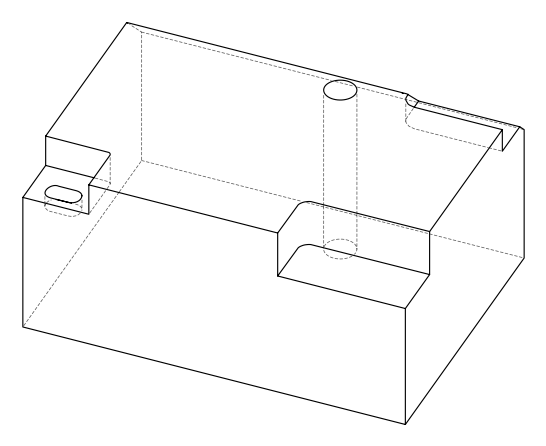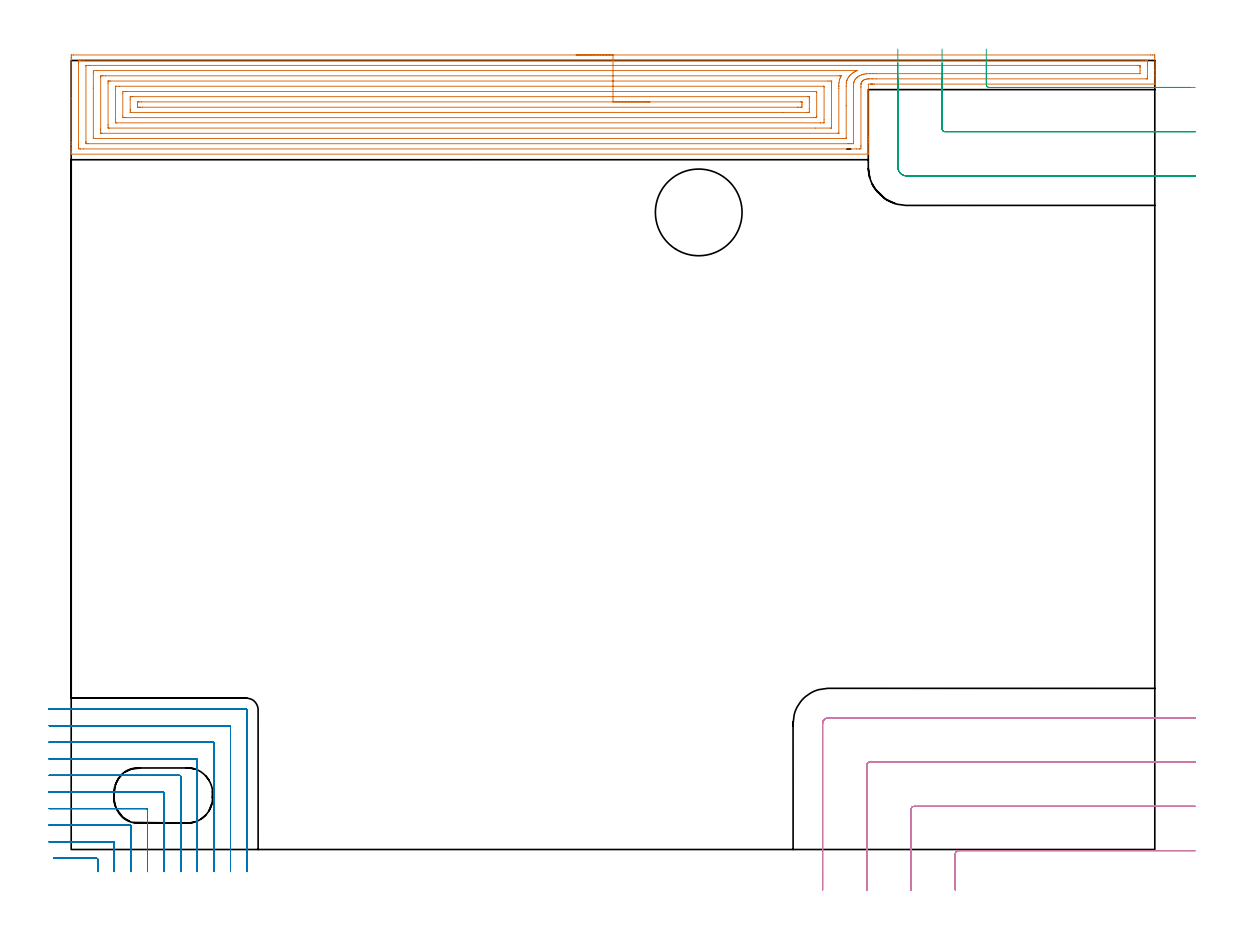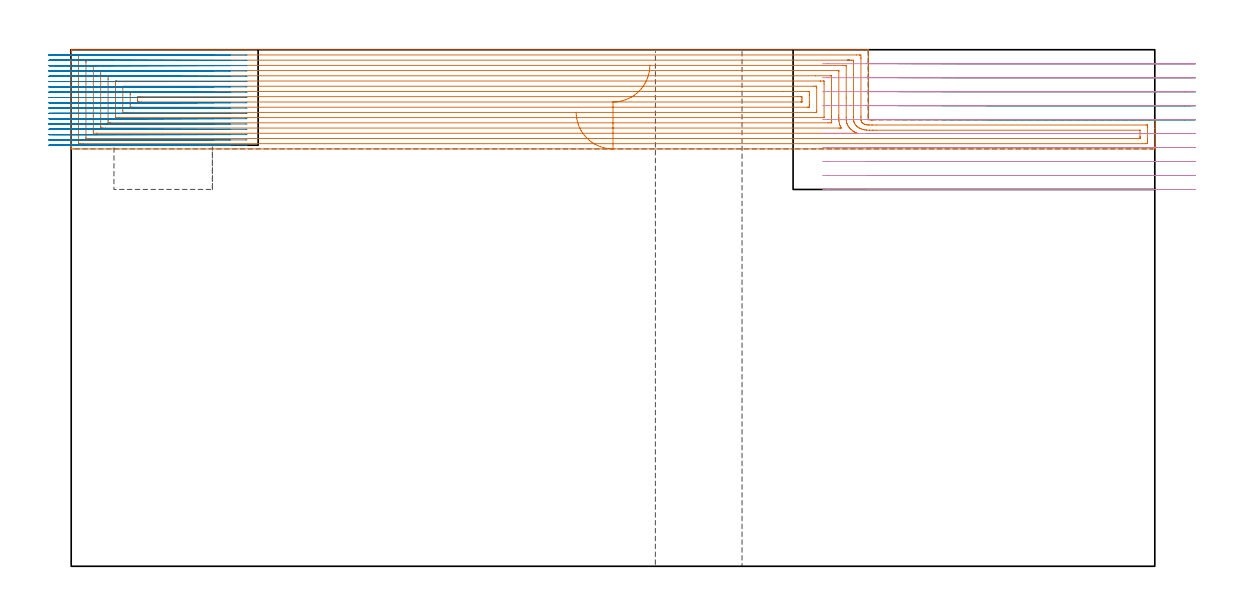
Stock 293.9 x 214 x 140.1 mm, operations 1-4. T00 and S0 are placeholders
(PLAN: 10 operations, 8 tool changes, 59.2 min)
(1 AREA_MILL | FG_CHAMFER_SURFACE | UGT0205_001 | 19.53 min | 102425 mm3)
(2 MILL_CORNER_NOTCH_RECTANGULAR | CORNER_NOTCH_RECTANGULAR | NXT0201_008 | Follow Part, ap 1.5, ae 75% | 24.31 min | 53915 mm3)
(3 MILL_CORNER_NOTCH_RECTANGULAR_1 | CORNER_NOTCH_RECTANGULAR_1 | NXT0201_012 | Follow Part, ap 4, ae 75% | 2.47 min | 35795 mm3)
(4 MILL_CORNER_NOTCH_RECTANGULAR_2 | CORNER_NOTCH_RECTANGULAR_2 | NXT0201_012 | Follow Part, ap 4, ae 75% | 9.98 min | 161769 mm3)
(5 MILL_RECTANGULAR_POCKET | POCKET_RECTANGULAR_STRAIGHT | NXT0201_013 | Follow Part, ap 2.5, ae 75% | 1 min | 4301 mm3)
(6 SPOT_DRILL | STEP1HOLE | NXT0321_9005460120000 | 0.05 min | 194 mm3)
(7 DRILL_BLIND_HOLE_INTO_CENTER | STEP1HOLE | NXT0301_033 | 0.05 min | 179 mm3)
(8 GUN_DRILL_THROUGH_HOLE | STEP1HOLE | UGT0307_002 | 0.63 min | 3694 mm3)
(9 SPADE_DRILL_TO_ENLARGE_THROUGH_HOLE | STEP1HOLE | UGT0306_005 | 0.59 min | 19055 mm3)
(10 DRILL_TO_ENLARGE_THROUGH_HOLE | STEP1HOLE | UGT0301_056 | 0.6 min | 37627 mm3)
(TOOL UGT0205_001 | Chamfer Mill 20 x 3 x 45 deg. | D20 FL50 Z2)
(TOOL NXT0201_008 | ENDMILL 6mm [2P460-0600-NA 1630] | D6 FL26 Z6)
(TOOL NXT0201_012 | ENDMILL 16mm [2P460-1600-NA 1630] | D16 FL38 Z6)
(TOOL NXT0201_013 | ENDMILL 10mm | D10 FL30 Z4)
(TOOL NXT0321_9005460120000 | NC Spot Drill, 142deg, 12mm, Carbide, Uncoated | D12 PA142 FL30 Z2)
(TOOL NXT0301_033 | Carbide Drill 6.2mm [860.1-0620-031A1-MM 2214] | D6.2 PA140 FL53 Z2)
(TOOL UGT0307_002 | Gun Drill 6 mm | D6 PA130 FL24 Z1)
(TOOL UGT0306_005 | Spade Drill 14.5mm | D14.5 PA132 FL10 Z2)
(TOOL UGT0301_056 | Twist Drill 23.5 mm | D23.5 PA118 FL155 Z2)
(OP 1 AREA_MILL)
G17 G21 G94 G90
T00 M6
G54
G17 G0 G90 X136.95 Y215.5 S1061 M3
G43 Z150.1 H0
Z123.2
G94 G1 X136.988 Z122.328 F250.
X137.102 Z121.464
X137.291 Z120.612
X137.553 Z119.78
X137.887 Z118.974
X138.29 Z118.2
X138.758 Z117.464
X139.29 Z116.772
X139.879 Z116.129
X140.522 Z115.54
X141.214 Z115.008
X141.95 Z114.54
X142.724 Z114.137
X143.53 Z113.803
X144.362 Z113.541
X145.214 Z113.352
X146.078 Z113.238
X146.95 Z113.2
X292.736
X293.296 Y215.499 Z113.201
X293.85 Y215.494 Z113.204
X293.892 Y215.491 Z113.206
X293.9 Y214.942 Z113.755
Y211.385 Z117.309
Y209.922 Z118.775
Y207.762 Z120.937
X293.896 Y207.679 Z121.013
X293.89 Y207.602 Z121.088
X293.742 Y207.6 Z121.1
X217.875
X217.446 Y207.599 Z121.094
X217.421 Z121.095
X217.239
X217.151 Y207.6 Z121.1
X217.147
X217.087 Z121.094
X217.086 Y207.599
X217.084 Y207.598 Z121.095
X217.074 Y207.599 Z121.098
X217.072
X217.066 Y207.597 Z121.097
X217.065 Y207.598 Z121.095
X217.063 Y207.6
X217.025 Z121.1
X217. Y207.592 Z121.091
X216.768 Y207.598 Z121.098
X216.2
Y193.347 Z135.347
Y192.715 Z135.979
Y192.01 Z136.688
Y191.826 Z136.872
Y188.832 Z139.867
Y188.623 Z140.069
X216.191 Y188.603 Z140.089
X216.108 Y188.6 Z140.1
X0.158
X0.01 Y188.603 Z140.088
X0.007 Y188.638 Z140.053
X0. Y188.995 Z139.704
Y189.418 Z139.281
Y190.047 Z138.648
Y191.251 Z137.446
Y191.826 Z136.868
Y203.72 Z124.977
Y214.654 Z114.043
X0.002 Y214.942 Z113.755
X0.008 Y215.492 Z113.206
X0.05 Y215.494 Z113.204
X0.604 Y215.5 Z113.2
X146.95
Y214.086 Z114.614
X290.586
X291.48 Y214.084 Z114.616
X291.511 Y214.082 Z114.618
X291.89 Y214.053 Z114.647
X291.897 Y213.668 Z115.032
X291.899 Y213.164 Z115.536
X291.9 Y212.776 Z115.924
Y209.607 Z119.093
Y209.22 Z119.48
X291.897 Y209.091 Z119.609
X291.894 Y209.044 Z119.656
X291.89 Y209.022 Z119.678
X291.881 Y209.021 Z119.679
X291.809 Y209.018 Z119.682
X291.511 Y209.015 Z119.685
X218.338
X217.446
X217.148
X216.554 Y209.011 Z119.689
X216.263 Y209.007 Z119.693
X215.965 Y208.997 Z119.703
X215.661 Y208.955 Z119.745
X215.47 Y208.909 Z119.791
X215.346 Y208.871 Z119.829
X215.218 Y208.824 Z119.876
X214.991 Y208.718 Z119.982
X214.852 Y208.635 Z120.065
X214.769 Y208.579 Z120.121
X214.619 Y208.454 Z120.246
X214.515 Y208.348 Z120.352
X214.398 Y208.198 Z120.502
X214.318 Y208.056 Z120.644
X214.236 Y207.829 Z120.871
X214.212 Y207.666 Z121.034
X214.205 Y207.502 Z121.198
X214.201 Y206.94 Z121.76
X214.2 Y206.618 Z122.082
X214.199 Y190.936 Z137.764
X214.198 Y190.616 Z138.084
X214.19 Y190.047 Z138.653
X213.906 Y190.018 Z138.682
X213.877 Y190.017 Z138.683
X213.017 Y190.014 Z138.686
X3.314
X2.42 Y190.016 Z138.684
X2.389 Y190.018 Z138.682
X2.01 Y190.047 Z138.653
X2.003 Y190.432 Z138.268
X2.001 Y190.936 Z137.764
X2. Y191.324 Z137.376
X2.001 Y213.164 Z115.536
X2.002 Y213.549 Z115.151
X2.01 Y214.053 Z114.647
X2.359 Y214.083 Z114.617
X2.389 Y214.084 Z114.616
X3.248 Y214.086 Z114.614
X146.95
Y212.672 Z116.028
X289.328 Y212.671 Z116.029
X289.727 Y212.669 Z116.031
X289.858 Y212.667 Z116.033
X289.877 Y212.665 Z116.035
X289.89 Y212.652 Z116.048
X289.895 Y212.562 Z116.138
X289.898 Y212.447 Z116.253
X289.9 Y212.274 Z116.426
Y212.102 Z116.598
Y211.213 Z117.487
X289.896 Y210.496 Z118.204
X289.893 Y210.454 Z118.246
X289.891 Y210.438 Z118.262
X289.861 Y210.435 Z118.265
X289.793 Y210.43 Z118.27
X289.727 Y210.429 Z118.271
X218.406
X217.512 Y210.43 Z118.27
X217.446
X216.622 Y210.428 Z118.272
X216.554 Y210.427 Z118.273
X215.754 Y210.404 Z118.296
X215.661 Y210.395 Z118.305
X215.29 Y210.345 Z118.355
X214.981 Y210.285 Z118.415
X214.769 Y210.234 Z118.466
X214.296 Y210.079 Z118.621
X213.877 Y209.891 Z118.809
X213.69 Y209.793 Z118.907
X213.396 Y209.607 Z119.093
X213.165 Y209.427 Z119.273
X212.984 Y209.27 Z119.43
X212.722 Y208.979 Z119.721
X212.539 Y208.718 Z119.982
X212.386 Y208.425 Z120.275
X212.297 Y208.175 Z120.525
X212.253 Y208.012 Z120.688
X212.225 Y207.829 Z120.871
X212.212 Y207.709 Z120.991
X212.201 Y206.94 Z121.76
X212.2 Y206.832 Z121.868
X212.199 Y191.719 Z136.981
X212.193 Y191.61 Z137.09
X212.182 Y191.435 Z137.265
X212.092 Y191.434 Z137.266
X211.597 Y191.43 Z137.27
X211.199 Y191.429 Z137.271
X210.706 Z137.272
X4.572 Z137.271
X4.174 Y191.431 Z137.269
X4.042 Y191.433 Z137.267
X4.023 Y191.435 Z137.265
X4.01 Y191.448 Z137.252
X4.005 Y191.538 Z137.162
X4.002 Y191.653 Z137.047
X4.001 Y191.826 Z136.874
X4. Y191.998 Z136.702
X4.001 Y212.446 Z116.254
X4.007 Y212.62 Z116.08
X4.01 Y212.664 Z116.036
X4.026 Y212.666 Z116.034
X4.074 Y212.669 Z116.031
X4.174 Y212.671 Z116.029
X4.667
X5.066 Y212.672 Z116.028
X146.95
Y211.257 Z117.443
X212.706
X212.984 Y211.256 Z117.444
X213.117 Y211.253 Z117.447
X213.137 Y211.25 Z117.45
X213.126 Y211.244 Z117.456
X212.533 Y210.946 Z117.754
X212.342 Y210.837 Z117.863
X212.092 Y210.682 Z118.018
X211.981 Y210.606 Z118.094
X211.836 Y210.496 Z118.204
X211.487 Y210.21 Z118.49
X211.199 Y209.922 Z118.778
X211.051 Y209.755 Z118.945
X210.931 Y209.607 Z119.093
X210.678 Y209.237 Z119.463
X210.429 Y208.718 Z119.982
X210.394 Y208.632 Z120.068
X210.307 Y208.375 Z120.325
X210.226 Y207.91 Z120.79
X210.22 Y207.829 Z120.871
X210.202 Y207.045 Z121.655
X210.2 Y201.712 Z126.988
X210.199 Y193.017 Z135.683
X210.197 Y192.919 Z135.781
X210.193 Y192.871 Z135.829
X210.191 Y192.852 Z135.848
X210.172 Y192.849 Z135.851
X209.415 Y192.843 Z135.857
X209.286
X6.722
X6.064 Y192.845 Z135.855
X6.027 Y192.847 Z135.853
X6.012 Y192.849 Z135.851
X6.01 Y192.866 Z135.834
X6.004 Y192.965 Z135.735
X6.001 Y193.164 Z135.536
X6. Y206.495 Z122.205
Y210.496 Z118.204
X6.002 Y210.92 Z117.78
X6.006 Y211.132 Z117.568
X6.01 Y211.237 Z117.463
X6.016 Y211.251 Z117.449
X6.037 Y211.253 Z117.447
X6.089 Y211.255 Z117.445
X6.851 Y211.257 Z117.443
X6.979
X146.95
Y209.843 Z118.857
X208.286
X208.522 Y209.842 Z118.858
X208.759 Y209.838 Z118.862
X208.824 Y209.836 Z118.864
X208.841 Y209.829 Z118.871
X208.666 Y209.464 Z119.236
X208.522 Y209.16 Z119.54
X208.408 Y208.832 Z119.868
X208.374 Y208.718 Z119.982
X208.247 Y208.104 Z120.596
X208.22 Y207.829 Z120.871
X208.206 Y207.256 Z121.444
X208.203 Y206.94 Z121.76
X208.2 Y206.372 Z122.328
X208.199 Y194.493 Z134.207
X208.197 Y194.351 Z134.349
X208.193 Y194.281 Z134.419
X208.191 Y194.268 Z134.432
X208.169 Y194.264 Z134.436
X208.103 Y194.261 Z134.439
X207.866 Y194.258 Z134.442
X8.398 Y194.257 Z134.443
X8.241 Y194.258 Z134.442
X8.114 Y194.261 Z134.439
X8.032 Y194.264 Z134.436
X8.009 Y194.269 Z134.431
X8.008 Y194.283 Z134.417
X8.004 Y194.493 Z134.207
X8. Y195.126 Z133.574
Y195.382 Z133.318
X8.001 Y209.35 Z119.35
X8.004 Y209.607 Z119.093
X8.009 Y209.765 Z118.935
X8.013 Y209.836 Z118.864
X8.162 Y209.839 Z118.861
X8.4 Y209.842 Z118.858
X8.635 Y209.843 Z118.857
X9.291
X146.95
Y208.429 Z120.271
X205.244
X205.845 Y208.426 Z120.274
X206.143 Y208.422 Z120.278
X206.271 Y208.416 Z120.284
X206.26 Y208.305 Z120.395
X206.22 Y207.829 Z120.871
X206.209 Y207.467 Z121.233
X206.203 Y206.94 Z121.76
X206.201 Y206.586 Z122.114
X206.2 Y195.918 Z132.782
X206.198 Y195.8 Z132.9
X206.193 Y195.706 Z132.994
X206.19 Y195.68 Z133.02
X206.181 Y195.678 Z133.022
X206.146 Y195.675 Z133.025
X205.845 Y195.672 Z133.028
X201.923 Y195.671 Z133.029
X10.42 Y195.672 Z133.028
X10.128 Y195.673 Z133.027
X10.049 Y195.676 Z133.024
X10.016 Y195.678 Z133.022
X10.01 Y195.694 Z133.006
X10.003 Y195.797 Z132.903
X10.001 Y196.271 Z132.429
X10. Y196.689 Z132.011
X10.001 Y207.829 Z120.871
X10.003 Y208.244 Z120.456
X10.01 Y208.386 Z120.314
X10.015 Y208.423 Z120.277
X10.045 Y208.424 Z120.276
X10.119 Y208.426 Z120.274
X10.42 Y208.428 Z120.272
X10.71 Y208.429 Z120.271
X146.95
Y207.015 Z121.685
X203.986 Y207.014 Z121.686
X204.061 Y207.013 Z121.687
X204.135 Y207.011 Z121.689
X204.178 Y207.008 Z121.692
X204.191 Y206.985 Z121.715
X204.194 Y206.94 Z121.76
X204.199 Y206.802 Z121.898
X204.2 Y197.911 Z130.789
X204.192 Y197.16 Z131.54
X204.19 Y197.097 Z131.603
X204.13 Y197.091 Z131.609
X204.061 Y197.089 Z131.611
X203.243 Y197.085 Z131.615
X203.168
X12.279 Y197.086 Z131.614
X12.205 Y197.087 Z131.613
X12.13 Y197.091 Z131.609
X12.01 Y197.099 Z131.601
X12.007 Y197.16 Z131.54
X12.002 Y197.362 Z131.338
X12. Y198.049 Z130.651
Y198.253 Z130.447
Y206.254 Z122.446
X12.006 Y206.94 Z121.76
X12.01 Y206.99 Z121.71
X12.013 Y207.008 Z121.692
X12.055 Y207.01 Z121.69
X12.131 Y207.014 Z121.686
X12.205
X13.022 Y207.015 Z121.685
X146.95
Y205.6 Z123.1
X201.836
X202.092 Y205.599 Z123.101
X202.132 Y205.597 Z123.103
X202.171 Y205.594 Z123.106
X202.19 Y205.586 Z123.114
X202.192 Y205.551 Z123.149
X202.2 Y205.238 Z123.462
X202.199 Y198.938 Z129.762
X202.192 Y198.532 Z130.168
X202.191 Y198.512 Z130.188
X202.164 Y198.506 Z130.194
X202.088 Y198.503 Z130.197
X201.971 Y198.501 Z130.199
X201.824 Y198.5 Z130.2
X201.384
X14.882
X14.427 Y198.502 Z130.198
X14.143 Y198.507 Z130.193
X14.01 Y198.511 Z130.189
X14. Y198.927 Z129.773
Y205.151 Z123.549
X14.011 Y205.593 Z123.107
X14.444 Y205.598 Z123.102
X14.882 Y205.6 Z123.1
X15.334
X146.95
Y204.186 Z124.514
X199.686
X200.019 Y204.182 Z124.518
X200.177 Y204.179 Z124.521
X200.19 Y204.09 Z124.61
X200.198 Y203.676 Z125.024
X200.199 Y203.384 Z125.316
X200.2 Y202.785 Z125.915
Y201.007 Z127.693
X200.199 Y200.716 Z127.984
X200.196 Y200.121 Z128.579
X200.19 Y199.925 Z128.775
X200.001 Y199.921 Z128.779
X199.599 Y199.915 Z128.785
X193.015 Y199.914 Z128.786
X16.236
X16.065 Y199.916 Z128.784
X16.023 Y199.918 Z128.782
X16.01 Y199.92 Z128.78
X16.007 Y199.934 Z128.766
X16.004 Y199.992 Z128.708
X16. Y200.491 Z128.209
Y200.716 Z127.984
X16.001 Y203.384 Z125.316
X16.004 Y204.044 Z124.656
X16.01 Y204.142 Z124.558
X16.02 Y204.18 Z124.52
X16.063 Y204.181 Z124.519
X16.264 Y204.184 Z124.516
X16.666 Y204.186 Z124.514
X16.753
X146.95
Y202.772 Z125.928
X197.814
X198.093 Y202.77 Z125.93
X198.171 Y202.767 Z125.933
X198.188 Y202.765 Z125.935
X198.191 Y202.756 Z125.944
X198.196 Y202.725 Z125.975
X198.199 Y202.623 Z126.077
X198.2 Y202.495 Z126.205
X198.199 Y202.111 Z126.589
X198.194 Y201.605 Z127.095
X198.19 Y201.414 Z127.286
X198.177 Y201.335 Z127.365
X198.088 Y201.332 Z127.368
X197.814 Y201.33 Z127.37
X197.2 Y201.328 Z127.372
X196.922
X19.344
X18.729 Y201.329 Z127.371
X18.451 Y201.331 Z127.369
X18.173 Y201.335 Z127.365
X18.01 Y201.342 Z127.358
X18.006 Y201.456 Z127.244
X18.003 Y201.605 Z127.095
X18.001 Y202.054 Z126.646
X18.006 Y202.495 Z126.205
X18.01 Y202.719 Z125.981
X18.015 Y202.765 Z125.935
X18.08 Y202.768 Z125.932
X18.174 Y202.77 Z125.93
X18.451 Y202.772 Z125.928
X19.065
X146.95
X147.822 Z125.966
X148.686 Z126.08
X149.538 Z126.269
X150.37 Z126.531
X151.176 Z126.865
X151.95 Z127.268
X152.686 Z127.736
X153.378 Z128.268
X154.021 Z128.857
X154.61 Z129.5
X155.142 Z130.192
X155.61 Z130.928
X156.013 Z131.702
X156.347 Z132.508
X156.609 Z133.34
X156.798 Z134.191
X156.912 Z135.056
X156.95 Z135.928
G0 Z150.1
M5
M2
(OP 2 MILL_CORNER_NOTCH_RECTANGULAR)
G17 G21 G94 G90
T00 M6
G54
G17 G0 G90 X7.2 Y-6. S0 M3
G43 Z150.1 H1
Z138.661
G94 G1 Y-3. F250.
Y-2.697 F500.
G3 X6.903 Y-2.4 R0.3
G1 X-1.8
X-4.8 F250.
G0 Z150.1
X11.7 Y-6.
Z138.661
G1 Y-3.
Y1.803 F500.
G3 X11.403 Y2.1 R0.3
G1 X-3.
X-6. F250.
G0 Z150.1
X16.2 Y-6.
Z138.661
G1 Y-3.
Y6.303 F500.
G3 X15.903 Y6.6 R0.3
G1 X-3.
X-6. F250.
G0 Z150.1
X20.7 Y-6.
Z138.661
G1 Y-3.
Y10.803 F500.
G3 X20.403 Y11.1 R0.3
G1 X-3.
X-6. F250.
G0 Z150.1
X25.2 Y-6.
Z138.661
G1 Y-3.
Y15.303 F500.
G3 X24.903 Y15.6 R0.3
G1 X-3.
X-6. F250.
G0 Z150.1
X29.7 Y-6.
Z138.661
G1 Y-3.
Y19.802 F500.
G3 X29.402 Y20.1 R0.3
G1 X-3.
X-6. F250.
G0 Z150.1
X34.2 Y-6.
Z138.661
G1 Y-3.
Y24.302 F500.
G3 X33.902 Y24.6 R0.3
G1 X-3.
X-6. F250.
G0 Z150.1
X38.7 Y-6.
Z138.661
G1 Y-3.
Y28.802 F500.
G3 X38.402 Y29.1 R0.3
G1 X-3.
X-6. F250.
G0 Z150.1
X43.2 Y-6.
Z138.661
G1 Y-3.
Y33.302 F500.
G3 X42.902 Y33.6 R0.3
G1 X-3.
X-6. F250.
G0 Z150.1
X47.7 Y-6.
Z138.661
G1 Y-3.
Y37.8 F500.
G3 X47.4 Y38.1 R0.3
G1 X-3.
X-6. F250.
G0 Z150.1
X7.2 Y-6.
Z137.222
G1 Y-3.
Y-2.697 F500.
G3 X6.903 Y-2.4 R0.3
G1 X-1.8
X-4.8 F250.
G0 Z150.1
X11.7 Y-6.
Z137.222
G1 Y-3.
Y1.803 F500.
G3 X11.403 Y2.1 R0.3
G1 X-3.
X-6. F250.
G0 Z150.1
X16.2 Y-6.
Z137.222
G1 Y-3.
Y6.303 F500.
G3 X15.903 Y6.6 R0.3
G1 X-3.
X-6. F250.
G0 Z150.1
X20.7 Y-6.
Z137.222
G1 Y-3.
Y10.803 F500.
G3 X20.403 Y11.1 R0.3
G1 X-3.
X-6. F250.
G0 Z150.1
X25.2 Y-6.
Z137.222
G1 Y-3.
Y15.303 F500.
G3 X24.903 Y15.6 R0.3
G1 X-3.
X-6. F250.
G0 Z150.1
X29.7 Y-6.
Z137.222
G1 Y-3.
Y19.802 F500.
G3 X29.402 Y20.1 R0.3
G1 X-3.
X-6. F250.
G0 Z150.1
X34.2 Y-6.
Z137.222
G1 Y-3.
Y24.302 F500.
G3 X33.902 Y24.6 R0.3
G1 X-3.
X-6. F250.
G0 Z150.1
X38.7 Y-6.
Z137.222
G1 Y-3.
Y28.802 F500.
G3 X38.402 Y29.1 R0.3
G1 X-3.
X-6. F250.
G0 Z150.1
X43.2 Y-6.
Z137.222
G1 Y-3.
Y33.302 F500.
G3 X42.902 Y33.6 R0.3
G1 X-3.
X-6. F250.
G0 Z150.1
X47.7 Y-6.
Z137.222
G1 Y-3.
Y37.8 F500.
G3 X47.4 Y38.1 R0.3
G1 X-3.
X-6. F250.
G0 Z150.1
X7.2 Y-6.
Z135.783
G1 Y-3.
Y-2.697 F500.
G3 X6.903 Y-2.4 R0.3
G1 X-1.8
X-4.8 F250.
G0 Z150.1
X11.7 Y-6.
Z135.783
G1 Y-3.
Y1.803 F500.
G3 X11.403 Y2.1 R0.3
G1 X-3.
X-6. F250.
G0 Z150.1
X16.2 Y-6.
Z135.783
G1 Y-3.
Y6.303 F500.
G3 X15.903 Y6.6 R0.3
G1 X-3.
X-6. F250.
G0 Z150.1
X20.7 Y-6.
Z135.783
G1 Y-3.
Y10.803 F500.
G3 X20.403 Y11.1 R0.3
G1 X-3.
X-6. F250.
G0 Z150.1
X25.2 Y-6.
Z135.783
G1 Y-3.
Y15.303 F500.
G3 X24.903 Y15.6 R0.3
G1 X-3.
X-6. F250.
G0 Z150.1
X29.7 Y-6.
Z135.783
G1 Y-3.
Y19.802 F500.
G3 X29.402 Y20.1 R0.3
G1 X-3.
X-6. F250.
G0 Z150.1
X34.2 Y-6.
Z135.783
G1 Y-3.
Y24.302 F500.
G3 X33.902 Y24.6 R0.3
G1 X-3.
X-6. F250.
G0 Z150.1
X38.7 Y-6.
Z135.783
G1 Y-3.
Y28.802 F500.
G3 X38.402 Y29.1 R0.3
G1 X-3.
X-6. F250.
G0 Z150.1
X43.2 Y-6.
Z135.783
G1 Y-3.
Y33.302 F500.
G3 X42.902 Y33.6 R0.3
G1 X-3.
X-6. F250.
G0 Z150.1
X47.7 Y-6.
Z135.783
G1 Y-3.
Y37.8 F500.
G3 X47.4 Y38.1 R0.3
G1 X-3.
X-6. F250.
G0 Z150.1
X7.2 Y-6.
Z134.344
G1 Y-3.
Y-2.697 F500.
G3 X6.903 Y-2.4 R0.3
G1 X-1.8
X-4.8 F250.
G0 Z150.1
X11.7 Y-6.
Z134.344
G1 Y-3.
Y1.803 F500.
G3 X11.403 Y2.1 R0.3
G1 X-3.
X-6. F250.
G0 Z150.1
X16.2 Y-6.
Z134.344
G1 Y-3.
Y6.303 F500.
G3 X15.903 Y6.6 R0.3
G1 X-3.
X-6. F250.
G0 Z150.1
X20.7 Y-6.
Z134.344
G1 Y-3.
Y10.803 F500.
G3 X20.403 Y11.1 R0.3
G1 X-3.
X-6. F250.
G0 Z150.1
X25.2 Y-6.
Z134.344
G1 Y-3.
Y15.303 F500.
G3 X24.903 Y15.6 R0.3
G1 X-3.
X-6. F250.
G0 Z150.1
X29.7 Y-6.
Z134.344
G1 Y-3.
Y19.802 F500.
G3 X29.402 Y20.1 R0.3
G1 X-3.
X-6. F250.
G0 Z150.1
X34.2 Y-6.
Z134.344
G1 Y-3.
Y24.302 F500.
G3 X33.902 Y24.6 R0.3
G1 X-3.
X-6. F250.
G0 Z150.1
X38.7 Y-6.
Z134.344
G1 Y-3.
Y28.802 F500.
G3 X38.402 Y29.1 R0.3
G1 X-3.
X-6. F250.
G0 Z150.1
X43.2 Y-6.
Z134.344
G1 Y-3.
Y33.302 F500.
G3 X42.902 Y33.6 R0.3
G1 X-3.
X-6. F250.
G0 Z150.1
X47.7 Y-6.
Z134.344
G1 Y-3.
Y37.8 F500.
G3 X47.4 Y38.1 R0.3
G1 X-3.
X-6. F250.
G0 Z150.1
X7.2 Y-6.
Z132.905
G1 Y-3.
Y-2.697 F500.
G3 X6.903 Y-2.4 R0.3
G1 X-1.8
X-4.8 F250.
G0 Z150.1
X11.7 Y-6.
Z132.905
G1 Y-3.
Y1.803 F500.
G3 X11.403 Y2.1 R0.3
G1 X-3.
X-6. F250.
G0 Z150.1
X16.2 Y-6.
Z132.905
G1 Y-3.
Y6.303 F500.
G3 X15.903 Y6.6 R0.3
G1 X-3.
X-6. F250.
G0 Z150.1
X20.7 Y-6.
Z132.905
G1 Y-3.
Y10.803 F500.
G3 X20.403 Y11.1 R0.3
G1 X-3.
X-6. F250.
G0 Z150.1
X25.2 Y-6.
Z132.905
G1 Y-3.
Y15.303 F500.
G3 X24.903 Y15.6 R0.3
G1 X-3.
X-6. F250.
G0 Z150.1
X29.7 Y-6.
Z132.905
G1 Y-3.
Y19.802 F500.
G3 X29.402 Y20.1 R0.3
G1 X-3.
X-6. F250.
G0 Z150.1
X34.2 Y-6.
Z132.905
G1 Y-3.
Y24.302 F500.
G3 X33.902 Y24.6 R0.3
G1 X-3.
X-6. F250.
G0 Z150.1
X38.7 Y-6.
Z132.905
G1 Y-3.
Y28.802 F500.
G3 X38.402 Y29.1 R0.3
G1 X-3.
X-6. F250.
G0 Z150.1
X43.2 Y-6.
Z132.905
G1 Y-3.
Y33.302 F500.
G3 X42.902 Y33.6 R0.3
G1 X-3.
X-6. F250.
G0 Z150.1
X47.7 Y-6.
Z132.905
G1 Y-3.
Y37.8 F500.
G3 X47.4 Y38.1 R0.3
G1 X-3.
X-6. F250.
G0 Z150.1
X7.2 Y-6.
Z131.467
G1 Y-3.
Y-2.697 F500.
G3 X6.903 Y-2.4 R0.3
G1 X-1.8
X-4.8 F250.
G0 Z150.1
X11.7 Y-6.
Z131.467
G1 Y-3.
Y1.803 F500.
G3 X11.403 Y2.1 R0.3
G1 X-3.
X-6. F250.
G0 Z150.1
X16.2 Y-6.
Z131.467
G1 Y-3.
Y6.303 F500.
G3 X15.903 Y6.6 R0.3
G1 X-3.
X-6. F250.
G0 Z150.1
X20.7 Y-6.
Z131.467
G1 Y-3.
Y10.803 F500.
G3 X20.403 Y11.1 R0.3
G1 X-3.
X-6. F250.
G0 Z150.1
X25.2 Y-6.
Z131.467
G1 Y-3.
Y15.303 F500.
G3 X24.903 Y15.6 R0.3
G1 X-3.
X-6. F250.
G0 Z150.1
X29.7 Y-6.
Z131.467
G1 Y-3.
Y19.802 F500.
G3 X29.402 Y20.1 R0.3
G1 X-3.
X-6. F250.
G0 Z150.1
X34.2 Y-6.
Z131.467
G1 Y-3.
Y24.302 F500.
G3 X33.902 Y24.6 R0.3
G1 X-3.
X-6. F250.
G0 Z150.1
X38.7 Y-6.
Z131.467
G1 Y-3.
Y28.802 F500.
G3 X38.402 Y29.1 R0.3
G1 X-3.
X-6. F250.
G0 Z150.1
X43.2 Y-6.
Z131.467
G1 Y-3.
Y33.302 F500.
G3 X42.902 Y33.6 R0.3
G1 X-3.
X-6. F250.
G0 Z150.1
X47.7 Y-6.
Z131.467
G1 Y-3.
Y37.8 F500.
G3 X47.4 Y38.1 R0.3
G1 X-3.
X-6. F250.
G0 Z150.1
X7.2 Y-6.
Z130.028
G1 Y-3.
Y-2.697 F500.
G3 X6.903 Y-2.4 R0.3
G1 X-1.8
X-4.8 F250.
G0 Z150.1
X11.7 Y-6.
Z130.028
G1 Y-3.
Y1.803 F500.
G3 X11.403 Y2.1 R0.3
G1 X-3.
X-6. F250.
G0 Z150.1
X16.2 Y-6.
Z130.028
G1 Y-3.
Y6.303 F500.
G3 X15.903 Y6.6 R0.3
G1 X-3.
X-6. F250.
G0 Z150.1
X20.7 Y-6.
Z130.028
G1 Y-3.
Y10.803 F500.
G3 X20.403 Y11.1 R0.3
G1 X-3.
X-6. F250.
G0 Z150.1
X25.2 Y-6.
Z130.028
G1 Y-3.
Y15.303 F500.
G3 X24.903 Y15.6 R0.3
G1 X-3.
X-6. F250.
G0 Z150.1
X29.7 Y-6.
Z130.028
G1 Y-3.
Y19.802 F500.
G3 X29.402 Y20.1 R0.3
G1 X-3.
X-6. F250.
G0 Z150.1
X34.2 Y-6.
Z130.028
G1 Y-3.
Y24.302 F500.
G3 X33.902 Y24.6 R0.3
G1 X-3.
X-6. F250.
G0 Z150.1
X38.7 Y-6.
Z130.028
G1 Y-3.
Y28.802 F500.
G3 X38.402 Y29.1 R0.3
G1 X-3.
X-6. F250.
G0 Z150.1
X43.2 Y-6.
Z130.028
G1 Y-3.
Y33.302 F500.
G3 X42.902 Y33.6 R0.3
G1 X-3.
X-6. F250.
G0 Z150.1
X47.7 Y-6.
Z130.028
G1 Y-3.
Y37.8 F500.
G3 X47.4 Y38.1 R0.3
G1 X-3.
X-6. F250.
G0 Z150.1
X7.2 Y-6.
Z128.589
G1 Y-3.
Y-2.697 F500.
G3 X6.903 Y-2.4 R0.3
G1 X-1.8
X-4.8 F250.
G0 Z150.1
X11.7 Y-6.
Z128.589
G1 Y-3.
Y1.803 F500.
G3 X11.403 Y2.1 R0.3
G1 X-3.
X-6. F250.
G0 Z150.1
X16.2 Y-6.
Z128.589
G1 Y-3.
Y6.303 F500.
G3 X15.903 Y6.6 R0.3
G1 X-3.
X-6. F250.
G0 Z150.1
X20.7 Y-6.
Z128.589
G1 Y-3.
Y10.803 F500.
G3 X20.403 Y11.1 R0.3
G1 X-3.
X-6. F250.
G0 Z150.1
X25.2 Y-6.
Z128.589
G1 Y-3.
Y15.303 F500.
G3 X24.903 Y15.6 R0.3
G1 X-3.
X-6. F250.
G0 Z150.1
X29.7 Y-6.
Z128.589
G1 Y-3.
Y19.802 F500.
G3 X29.402 Y20.1 R0.3
G1 X-3.
X-6. F250.
G0 Z150.1
X34.2 Y-6.
Z128.589
G1 Y-3.
Y24.302 F500.
G3 X33.902 Y24.6 R0.3
G1 X-3.
X-6. F250.
G0 Z150.1
X38.7 Y-6.
Z128.589
G1 Y-3.
Y28.802 F500.
G3 X38.402 Y29.1 R0.3
G1 X-3.
X-6. F250.
G0 Z150.1
X43.2 Y-6.
Z128.589
G1 Y-3.
Y33.302 F500.
G3 X42.902 Y33.6 R0.3
G1 X-3.
X-6. F250.
G0 Z150.1
X47.7 Y-6.
Z128.589
G1 Y-3.
Y37.8 F500.
G3 X47.4 Y38.1 R0.3
G1 X-3.
X-6. F250.
G0 Z150.1
X7.2 Y-6.
Z127.15
G1 Y-3.
Y-2.697 F500.
G3 X6.903 Y-2.4 R0.3
G1 X-1.8
X-4.8 F250.
G0 Z150.1
X11.7 Y-6.
Z127.15
G1 Y-3.
Y1.803 F500.
G3 X11.403 Y2.1 R0.3
G1 X-3.
X-6. F250.
G0 Z150.1
X16.2 Y-6.
Z127.15
G1 Y-3.
Y6.303 F500.
G3 X15.903 Y6.6 R0.3
G1 X-3.
X-6. F250.
G0 Z150.1
X20.7 Y-6.
Z127.15
G1 Y-3.
Y10.803 F500.
G3 X20.403 Y11.1 R0.3
G1 X-3.
X-6. F250.
G0 Z150.1
X25.2 Y-6.
Z127.15
G1 Y-3.
Y15.303 F500.
G3 X24.903 Y15.6 R0.3
G1 X-3.
X-6. F250.
G0 Z150.1
X29.7 Y-6.
Z127.15
G1 Y-3.
Y19.802 F500.
G3 X29.402 Y20.1 R0.3
G1 X-3.
X-6. F250.
G0 Z150.1
X34.2 Y-6.
Z127.15
G1 Y-3.
Y24.302 F500.
G3 X33.902 Y24.6 R0.3
G1 X-3.
X-6. F250.
G0 Z150.1
X38.7 Y-6.
Z127.15
G1 Y-3.
Y28.802 F500.
G3 X38.402 Y29.1 R0.3
G1 X-3.
X-6. F250.
G0 Z150.1
X43.2 Y-6.
Z127.15
G1 Y-3.
Y33.302 F500.
G3 X42.902 Y33.6 R0.3
G1 X-3.
X-6. F250.
G0 Z150.1
X47.7 Y-6.
Z127.15
G1 Y-3.
Y37.8 F500.
G3 X47.4 Y38.1 R0.3
G1 X-3.
X-6. F250.
G0 Z150.1
X7.2 Y-6.
Z125.711
G1 Y-3.
Y-2.697 F500.
G3 X6.903 Y-2.4 R0.3
G1 X-1.8
X-4.8 F250.
G0 Z150.1
X11.7 Y-6.
Z125.711
G1 Y-3.
Y1.803 F500.
G3 X11.403 Y2.1 R0.3
G1 X-3.
X-6. F250.
G0 Z150.1
X16.2 Y-6.
Z125.711
G1 Y-3.
Y6.303 F500.
G3 X15.903 Y6.6 R0.3
G1 X-3.
X-6. F250.
G0 Z150.1
X20.7 Y-6.
Z125.711
G1 Y-3.
Y10.803 F500.
G3 X20.403 Y11.1 R0.3
G1 X-3.
X-6. F250.
G0 Z150.1
X25.2 Y-6.
Z125.711
G1 Y-3.
Y15.303 F500.
G3 X24.903 Y15.6 R0.3
G1 X-3.
X-6. F250.
G0 Z150.1
X29.7 Y-6.
Z125.711
G1 Y-3.
Y19.802 F500.
G3 X29.402 Y20.1 R0.3
G1 X-3.
X-6. F250.
G0 Z150.1
X34.2 Y-6.
Z125.711
G1 Y-3.
Y24.302 F500.
G3 X33.902 Y24.6 R0.3
G1 X-3.
X-6. F250.
G0 Z150.1
X38.7 Y-6.
Z125.711
G1 Y-3.
Y28.802 F500.
G3 X38.402 Y29.1 R0.3
G1 X-3.
X-6. F250.
G0 Z150.1
X43.2 Y-6.
Z125.711
G1 Y-3.
Y33.302 F500.
G3 X42.902 Y33.6 R0.3
G1 X-3.
X-6. F250.
G0 Z150.1
X47.7 Y-6.
Z125.711
G1 Y-3.
Y37.8 F500.
G3 X47.4 Y38.1 R0.3
G1 X-3.
X-6. F250.
G0 Z150.1
X7.2 Y-6.
Z124.272
G1 Y-3.
Y-2.697 F500.
G3 X6.903 Y-2.4 R0.3
G1 X-1.8
X-4.8 F250.
G0 Z150.1
X11.7 Y-6.
Z124.272
G1 Y-3.
Y1.803 F500.
G3 X11.403 Y2.1 R0.3
G1 X-3.
X-6. F250.
G0 Z150.1
X16.2 Y-6.
Z124.272
G1 Y-3.
Y6.303 F500.
G3 X15.903 Y6.6 R0.3
G1 X-3.
X-6. F250.
G0 Z150.1
X20.7 Y-6.
Z124.272
G1 Y-3.
Y10.803 F500.
G3 X20.403 Y11.1 R0.3
G1 X-3.
X-6. F250.
G0 Z150.1
X25.2 Y-6.
Z124.272
G1 Y-3.
Y15.303 F500.
G3 X24.903 Y15.6 R0.3
G1 X-3.
X-6. F250.
G0 Z150.1
X29.7 Y-6.
Z124.272
G1 Y-3.
Y19.802 F500.
G3 X29.402 Y20.1 R0.3
G1 X-3.
X-6. F250.
G0 Z150.1
X34.2 Y-6.
Z124.272
G1 Y-3.
Y24.302 F500.
G3 X33.902 Y24.6 R0.3
G1 X-3.
X-6. F250.
G0 Z150.1
X38.7 Y-6.
Z124.272
G1 Y-3.
Y28.802 F500.
G3 X38.402 Y29.1 R0.3
G1 X-3.
X-6. F250.
G0 Z150.1
X43.2 Y-6.
Z124.272
G1 Y-3.
Y33.302 F500.
G3 X42.902 Y33.6 R0.3
G1 X-3.
X-6. F250.
G0 Z150.1
X47.7 Y-6.
Z124.272
G1 Y-3.
Y37.8 F500.
G3 X47.4 Y38.1 R0.3
G1 X-3.
X-6. F250.
G0 Z150.1
X7.2 Y-6.
Z122.833
G1 Y-3.
Y-2.697 F500.
G3 X6.903 Y-2.4 R0.3
G1 X-1.8
X-4.8 F250.
G0 Z150.1
X11.7 Y-6.
Z122.833
G1 Y-3.
Y1.803 F500.
G3 X11.403 Y2.1 R0.3
G1 X-3.
X-6. F250.
G0 Z150.1
X16.2 Y-6.
Z122.833
G1 Y-3.
Y6.303 F500.
G3 X15.903 Y6.6 R0.3
G1 X-3.
X-6. F250.
G0 Z150.1
X20.7 Y-6.
Z122.833
G1 Y-3.
Y10.803 F500.
G3 X20.403 Y11.1 R0.3
G1 X-3.
X-6. F250.
G0 Z150.1
X25.2 Y-6.
Z122.833
G1 Y-3.
Y15.303 F500.
G3 X24.903 Y15.6 R0.3
G1 X-3.
X-6. F250.
G0 Z150.1
X29.7 Y-6.
Z122.833
G1 Y-3.
Y19.802 F500.
G3 X29.402 Y20.1 R0.3
G1 X-3.
X-6. F250.
G0 Z150.1
X34.2 Y-6.
Z122.833
G1 Y-3.
Y24.302 F500.
G3 X33.902 Y24.6 R0.3
G1 X-3.
X-6. F250.
G0 Z150.1
X38.7 Y-6.
Z122.833
G1 Y-3.
Y28.802 F500.
G3 X38.402 Y29.1 R0.3
G1 X-3.
X-6. F250.
G0 Z150.1
X43.2 Y-6.
Z122.833
G1 Y-3.
Y33.302 F500.
G3 X42.902 Y33.6 R0.3
G1 X-3.
X-6. F250.
G0 Z150.1
X47.7 Y-6.
Z122.833
G1 Y-3.
Y37.8 F500.
G3 X47.4 Y38.1 R0.3
G1 X-3.
X-6. F250.
G0 Z150.1
X7.2 Y-6.
Z121.394
G1 Y-3.
Y-2.697 F500.
G3 X6.903 Y-2.4 R0.3
G1 X-1.8
X-4.8 F250.
G0 Z150.1
X11.7 Y-6.
Z121.394
G1 Y-3.
Y1.803 F500.
G3 X11.403 Y2.1 R0.3
G1 X-3.
X-6. F250.
G0 Z150.1
X16.2 Y-6.
Z121.394
G1 Y-3.
Y6.303 F500.
G3 X15.903 Y6.6 R0.3
G1 X-3.
X-6. F250.
G0 Z150.1
X20.7 Y-6.
Z121.394
G1 Y-3.
Y10.803 F500.
G3 X20.403 Y11.1 R0.3
G1 X-3.
X-6. F250.
G0 Z150.1
X25.2 Y-6.
Z121.394
G1 Y-3.
Y15.303 F500.
G3 X24.903 Y15.6 R0.3
G1 X-3.
X-6. F250.
G0 Z150.1
X29.7 Y-6.
Z121.394
G1 Y-3.
Y19.802 F500.
G3 X29.402 Y20.1 R0.3
G1 X-3.
X-6. F250.
G0 Z150.1
X34.2 Y-6.
Z121.394
G1 Y-3.
Y24.302 F500.
G3 X33.902 Y24.6 R0.3
G1 X-3.
X-6. F250.
G0 Z150.1
X38.7 Y-6.
Z121.394
G1 Y-3.
Y28.802 F500.
G3 X38.402 Y29.1 R0.3
G1 X-3.
X-6. F250.
G0 Z150.1
X43.2 Y-6.
Z121.394
G1 Y-3.
Y33.302 F500.
G3 X42.902 Y33.6 R0.3
G1 X-3.
X-6. F250.
G0 Z150.1
X47.7 Y-6.
Z121.394
G1 Y-3.
Y37.8 F500.
G3 X47.4 Y38.1 R0.3
G1 X-3.
X-6. F250.
G0 Z150.1
X7.2 Y-6.
Z119.956
G1 Y-3.
Y-2.697 F500.
G3 X6.903 Y-2.4 R0.3
G1 X-1.8
X-4.8 F250.
G0 Z150.1
X11.7 Y-6.
Z119.956
G1 Y-3.
Y1.803 F500.
G3 X11.403 Y2.1 R0.3
G1 X-3.
X-6. F250.
G0 Z150.1
X16.2 Y-6.
Z119.956
G1 Y-3.
Y6.303 F500.
G3 X15.903 Y6.6 R0.3
G1 X-3.
X-6. F250.
G0 Z150.1
X20.7 Y-6.
Z119.956
G1 Y-3.
Y10.803 F500.
G3 X20.403 Y11.1 R0.3
G1 X-3.
X-6. F250.
G0 Z150.1
X25.2 Y-6.
Z119.956
G1 Y-3.
Y15.303 F500.
G3 X24.903 Y15.6 R0.3
G1 X-3.
X-6. F250.
G0 Z150.1
X29.7 Y-6.
Z119.956
G1 Y-3.
Y19.802 F500.
G3 X29.402 Y20.1 R0.3
G1 X-3.
X-6. F250.
G0 Z150.1
X34.2 Y-6.
Z119.956
G1 Y-3.
Y24.302 F500.
G3 X33.902 Y24.6 R0.3
G1 X-3.
X-6. F250.
G0 Z150.1
X38.7 Y-6.
Z119.956
G1 Y-3.
Y28.802 F500.
G3 X38.402 Y29.1 R0.3
G1 X-3.
X-6. F250.
G0 Z150.1
X43.2 Y-6.
Z119.956
G1 Y-3.
Y33.302 F500.
G3 X42.902 Y33.6 R0.3
G1 X-3.
X-6. F250.
G0 Z150.1
X47.7 Y-6.
Z119.956
G1 Y-3.
Y37.8 F500.
G3 X47.4 Y38.1 R0.3
G1 X-3.
X-6. F250.
G0 Z150.1
X7.2 Y-6.
Z118.517
G1 Y-3.
Y-2.697 F500.
G3 X6.903 Y-2.4 R0.3
G1 X-1.8
X-4.8 F250.
G0 Z150.1
X11.7 Y-6.
Z118.517
G1 Y-3.
Y1.803 F500.
G3 X11.403 Y2.1 R0.3
G1 X-3.
X-6. F250.
G0 Z150.1
X16.2 Y-6.
Z118.517
G1 Y-3.
Y6.303 F500.
G3 X15.903 Y6.6 R0.3
G1 X-3.
X-6. F250.
G0 Z150.1
X20.7 Y-6.
Z118.517
G1 Y-3.
Y10.803 F500.
G3 X20.403 Y11.1 R0.3
G1 X-3.
X-6. F250.
G0 Z150.1
X25.2 Y-6.
Z118.517
G1 Y-3.
Y15.303 F500.
G3 X24.903 Y15.6 R0.3
G1 X-3.
X-6. F250.
G0 Z150.1
X29.7 Y-6.
Z118.517
G1 Y-3.
Y19.802 F500.
G3 X29.402 Y20.1 R0.3
G1 X-3.
X-6. F250.
G0 Z150.1
X34.2 Y-6.
Z118.517
G1 Y-3.
Y24.302 F500.
G3 X33.902 Y24.6 R0.3
G1 X-3.
X-6. F250.
G0 Z150.1
X38.7 Y-6.
Z118.517
G1 Y-3.
Y28.802 F500.
G3 X38.402 Y29.1 R0.3
G1 X-3.
X-6. F250.
G0 Z150.1
X43.2 Y-6.
Z118.517
G1 Y-3.
Y33.302 F500.
G3 X42.902 Y33.6 R0.3
G1 X-3.
X-6. F250.
G0 Z150.1
X47.7 Y-6.
Z118.517
G1 Y-3.
Y37.8 F500.
G3 X47.4 Y38.1 R0.3
G1 X-3.
X-6. F250.
G0 Z150.1
X7.2 Y-6.
Z117.078
G1 Y-3.
Y-2.697 F500.
G3 X6.903 Y-2.4 R0.3
G1 X-1.8
X-4.8 F250.
G0 Z150.1
X11.7 Y-6.
Z117.078
G1 Y-3.
Y1.803 F500.
G3 X11.403 Y2.1 R0.3
G1 X-3.
X-6. F250.
G0 Z150.1
X16.2 Y-6.
Z117.078
G1 Y-3.
Y6.303 F500.
G3 X15.903 Y6.6 R0.3
G1 X-3.
X-6. F250.
G0 Z150.1
X20.7 Y-6.
Z117.078
G1 Y-3.
Y10.803 F500.
G3 X20.403 Y11.1 R0.3
G1 X-3.
X-6. F250.
G0 Z150.1
X25.2 Y-6.
Z117.078
G1 Y-3.
Y15.303 F500.
G3 X24.903 Y15.6 R0.3
G1 X-3.
X-6. F250.
G0 Z150.1
X29.7 Y-6.
Z117.078
G1 Y-3.
Y19.802 F500.
G3 X29.402 Y20.1 R0.3
G1 X-3.
X-6. F250.
G0 Z150.1
X34.2 Y-6.
Z117.078
G1 Y-3.
Y24.302 F500.
G3 X33.902 Y24.6 R0.3
G1 X-3.
X-6. F250.
G0 Z150.1
X38.7 Y-6.
Z117.078
G1 Y-3.
Y28.802 F500.
G3 X38.402 Y29.1 R0.3
G1 X-3.
X-6. F250.
G0 Z150.1
X43.2 Y-6.
Z117.078
G1 Y-3.
Y33.302 F500.
G3 X42.902 Y33.6 R0.3
G1 X-3.
X-6. F250.
G0 Z150.1
X47.7 Y-6.
Z117.078
G1 Y-3.
Y37.8 F500.
G3 X47.4 Y38.1 R0.3
G1 X-3.
X-6. F250.
G0 Z150.1
X7.2 Y-6.
Z115.639
G1 Y-3.
Y-2.697 F500.
G3 X6.903 Y-2.4 R0.3
G1 X-1.8
X-4.8 F250.
G0 Z150.1
X11.7 Y-6.
Z115.639
G1 Y-3.
Y1.803 F500.
G3 X11.403 Y2.1 R0.3
G1 X-3.
X-6. F250.
G0 Z150.1
X16.2 Y-6.
Z115.639
G1 Y-3.
Y6.303 F500.
G3 X15.903 Y6.6 R0.3
G1 X-3.
X-6. F250.
G0 Z150.1
X20.7 Y-6.
Z115.639
G1 Y-3.
Y10.803 F500.
G3 X20.403 Y11.1 R0.3
G1 X-3.
X-6. F250.
G0 Z150.1
X25.2 Y-6.
Z115.639
G1 Y-3.
Y15.303 F500.
G3 X24.903 Y15.6 R0.3
G1 X-3.
X-6. F250.
G0 Z150.1
X29.7 Y-6.
Z115.639
G1 Y-3.
Y19.802 F500.
G3 X29.402 Y20.1 R0.3
G1 X-3.
X-6. F250.
G0 Z150.1
X34.2 Y-6.
Z115.639
G1 Y-3.
Y24.302 F500.
G3 X33.902 Y24.6 R0.3
G1 X-3.
X-6. F250.
G0 Z150.1
X38.7 Y-6.
Z115.639
G1 Y-3.
Y28.802 F500.
G3 X38.402 Y29.1 R0.3
G1 X-3.
X-6. F250.
G0 Z150.1
X43.2 Y-6.
Z115.639
G1 Y-3.
Y33.302 F500.
G3 X42.902 Y33.6 R0.3
G1 X-3.
X-6. F250.
G0 Z150.1
X47.7 Y-6.
Z115.639
G1 Y-3.
Y37.8 F500.
G3 X47.4 Y38.1 R0.3
G1 X-3.
X-6. F250.
G0 Z150.1
X7.2 Y-6.
Z114.2
G1 Y-3.
Y-2.697 F500.
G3 X6.903 Y-2.4 R0.3
G1 X-1.8
X-4.8 F250.
G0 Z150.1
X11.7 Y-6.
Z114.2
G1 Y-3.
Y1.803 F500.
G3 X11.403 Y2.1 R0.3
G1 X-3.
X-6. F250.
G0 Z150.1
X16.2 Y-6.
Z114.2
G1 Y-3.
Y6.303 F500.
G3 X15.903 Y6.6 R0.3
G1 X-3.
X-6. F250.
G0 Z150.1
X20.7 Y-6.
Z114.2
G1 Y-3.
Y10.803 F500.
G3 X20.403 Y11.1 R0.3
G1 X-3.
X-6. F250.
G0 Z150.1
X25.2 Y-6.
Z114.2
G1 Y-3.
Y15.303 F500.
G3 X24.903 Y15.6 R0.3
G1 X-3.
X-6. F250.
G0 Z150.1
X29.7 Y-6.
Z114.2
G1 Y-3.
Y19.802 F500.
G3 X29.402 Y20.1 R0.3
G1 X-3.
X-6. F250.
G0 Z150.1
X34.2 Y-6.
Z114.2
G1 Y-3.
Y24.302 F500.
G3 X33.902 Y24.6 R0.3
G1 X-3.
X-6. F250.
G0 Z150.1
X38.7 Y-6.
Z114.2
G1 Y-3.
Y28.802 F500.
G3 X38.402 Y29.1 R0.3
G1 X-3.
X-6. F250.
G0 Z150.1
X43.2 Y-6.
Z114.2
G1 Y-3.
Y33.302 F500.
G3 X42.902 Y33.6 R0.3
G1 X-3.
X-6. F250.
G0 Z150.1
X47.7 Y-6.
Z114.2
G1 Y-3.
Y37.8 F500.
G3 X47.4 Y38.1 R0.3
G1 X-3.
X-6. F250.
G0 Z150.1
M5
M2
(OP 3 MILL_CORNER_NOTCH_RECTANGULAR_1)
G17 G21 G94 G90
T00 M6
G54
G17 G0 G90 X236.166 Y208.6 S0 M3
G43 Z150.1 H1
Z136.3
G94 G1 X236.199 Y205.6 F250.
X236.2 Y205.467 F500.
Y195.496
G3 X236.996 Y194.7 R0.8
G1 X301.9
X304.9 F250.
G0 Z150.1
X224.2 Y208.467
Z136.3
G1 Y205.467
Y185.1 F500.
G3 X226.6 Y182.7 R2.4
G1 X301.9
X304.9 F250.
G0 Z150.1
X236.2 Y208.6
Z132.5
G1 Y205.6
Y195.496 F500.
G3 X236.996 Y194.7 R0.8
G1 X301.9
X304.9 F250.
G0 Z150.1
X224.2 Y208.6
Z132.5
G1 Y205.6
Y185.1 F500.
G3 X226.6 Y182.7 R2.4
G1 X301.9
X304.9 F250.
G0 Z150.1
X236.2 Y209.5
Z128.7
G1 Y206.5
Y195.496 F500.
G3 X236.996 Y194.7 R0.8
G1 X301.9
X304.9 F250.
G0 Z150.1
X224.2 Y209.499
Z128.7
G1 Y206.499
Y185.1 F500.
G3 X226.6 Y182.7 R2.4
G1 X301.9
X304.9 F250.
G0 Z150.1
X248.2 Y213.3
Z124.9
G1 Y210.3
Y207.496 F500.
G3 X248.996 Y206.7 R0.8
G1 X300.581
X303.581 F250.
G0 Z150.1
X236.2 Y213.3
Z124.9
G1 Y210.3
Y207.496 F500.
Y195.496
G3 X236.996 Y194.7 R0.8
G1 X301.9
X304.9 F250.
G0 Z150.1
X224.2 Y213.299
Z124.9
G1 Y210.299
Y185.1 F500.
G3 X226.6 Y182.7 R2.4
G1 X301.9
X304.9 F250.
G0 Z150.1
X248.2 Y217.099
Z121.1
G1 Y214.099
Y207.496 F500.
G3 X248.996 Y206.7 R0.8
G1 X301.877
X304.877 F250.
G0 Z150.1
X236.2 Y217.099
Z121.1
G1 Y214.099
Y195.496 F500.
G3 X236.996 Y194.7 R0.8
G1 X301.9
X304.9 F250.
G0 Z150.1
X224.2 Y217.099
Z121.1
G1 Y214.099
Y185.1 F500.
G3 X226.6 Y182.7 R2.4
G1 X301.9
X304.9 F250.
G0 Z150.1
M5
M2
(OP 4 MILL_CORNER_NOTCH_RECTANGULAR_2)
G17 G21 G94 G90
T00 M6
G54
G17 G0 G90 X304.894 Y-0.3 S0 M3
G43 Z150.1 H1
Z136.31
G94 G1 X301.894 F250.
X240.596 F500.
G3 X239.8 Y-1.096 R0.8
G1 Y-8.
Y-11. F250.
G0 Z150.1
X304.9 Y11.7
Z136.31
G1 X301.9
X228.596 F500.
G3 X227.8 Y10.904 R0.8
G1 Y-8.
Y-11. F250.
G0 Z150.1
X304.9 Y23.7
Z136.31
G1 X301.9
X216.596 F500.
G3 X215.8 Y22.904 R0.8
G1 Y-8.
Y-11. F250.
G0 Z150.1
X304.9 Y35.7
Z136.31
G1 X301.9
X205.3 F500.
G3 X203.8 Y34.2 R1.5
G1 Y-8.
Y-11. F250.
G0 Z150.1
X304.894 Y-0.3
Z132.52
G1 X301.894
X240.596 F500.
G3 X239.8 Y-1.096 R0.8
G1 Y-8.
Y-11. F250.
G0 Z150.1
X304.9 Y11.7
Z132.52
G1 X301.9
X228.596 F500.
G3 X227.8 Y10.904 R0.8
G1 Y-8.
Y-11. F250.
G0 Z150.1
X304.9 Y23.7
Z132.52
G1 X301.9
X216.596 F500.
G3 X215.8 Y22.904 R0.8
G1 Y-8.
Y-11. F250.
G0 Z150.1
X304.9 Y35.7
Z132.52
G1 X301.9
X205.3 F500.
G3 X203.8 Y34.2 R1.5
G1 Y-8.
Y-11. F250.
G0 Z150.1
X304.894 Y-0.3
Z128.73
G1 X301.894
X240.596 F500.
G3 X239.8 Y-1.096 R0.8
G1 Y-8.
Y-11. F250.
G0 Z150.1
X304.9 Y11.7
Z128.73
G1 X301.9
X228.596 F500.
G3 X227.8 Y10.904 R0.8
G1 Y-8.
Y-11. F250.
G0 Z150.1
X304.9 Y23.7
Z128.73
G1 X301.9
X216.596 F500.
G3 X215.8 Y22.904 R0.8
G1 Y-8.
Y-11. F250.
G0 Z150.1
X304.9 Y35.7
Z128.73
G1 X301.9
X205.3 F500.
G3 X203.8 Y34.2 R1.5
G1 Y-8.
Y-11. F250.
G0 Z150.1
X304.894 Y-0.3
Z124.94
G1 X301.894
X240.596 F500.
G3 X239.8 Y-1.096 R0.8
G1 Y-8.
Y-11. F250.
G0 Z150.1
X304.9 Y11.7
Z124.94
G1 X301.9
X228.596 F500.
G3 X227.8 Y10.904 R0.8
G1 Y-8.
Y-11. F250.
G0 Z150.1
X304.9 Y23.7
Z124.94
G1 X301.9
X216.596 F500.
G3 X215.8 Y22.904 R0.8
G1 Y-8.
Y-11. F250.
G0 Z150.1
X304.9 Y35.7
Z124.94
G1 X301.9
X205.3 F500.
G3 X203.8 Y34.2 R1.5
G1 Y-8.
Y-11. F250.
G0 Z150.1
X304.894 Y-0.3
Z121.15
G1 X301.894
X240.596 F500.
G3 X239.8 Y-1.096 R0.8
G1 Y-8.
Y-11. F250.
G0 Z150.1
X304.9 Y11.7
Z121.15
G1 X301.9
X228.596 F500.
G3 X227.8 Y10.904 R0.8
G1 Y-8.
Y-11. F250.
G0 Z150.1
X304.9 Y23.7
Z121.15
G1 X301.9
X216.596 F500.
G3 X215.8 Y22.904 R0.8
G1 Y-8.
Y-11. F250.
G0 Z150.1
X304.9 Y35.7
Z121.15
G1 X301.9
X205.3 F500.
G3 X203.8 Y34.2 R1.5
G1 Y-8.
Y-11. F250.
G0 Z150.1
X304.894 Y-0.3
Z117.36
G1 X301.894
X240.596 F500.
G3 X239.8 Y-1.096 R0.8
G1 Y-8.
Y-11. F250.
G0 Z150.1
X304.9 Y11.7
Z117.36
G1 X301.9
X228.596 F500.
G3 X227.8 Y10.904 R0.8
G1 Y-8.
Y-11. F250.
G0 Z150.1
X304.9 Y23.7
Z117.36
G1 X301.9
X216.596 F500.
G3 X215.8 Y22.904 R0.8
G1 Y-8.
Y-11. F250.
G0 Z150.1
X304.9 Y35.7
Z117.36
G1 X301.9
X205.3 F500.
G3 X203.8 Y34.2 R1.5
G1 Y-8.
Y-11. F250.
G0 Z150.1
X304.894 Y-0.3
Z113.57
G1 X301.894
X240.596 F500.
G3 X239.8 Y-1.096 R0.8
G1 Y-8.
Y-11. F250.
G0 Z150.1
X304.9 Y11.7
Z113.57
G1 X301.9
X228.596 F500.
G3 X227.8 Y10.904 R0.8
G1 Y-8.
Y-11. F250.
G0 Z150.1
X304.9 Y23.7
Z113.57
G1 X301.9
X216.596 F500.
G3 X215.8 Y22.904 R0.8
G1 Y-8.
Y-11. F250.
G0 Z150.1
X304.9 Y35.7
Z113.57
G1 X301.9
X205.3 F500.
G3 X203.8 Y34.2 R1.5
G1 Y-8.
Y-11. F250.
G0 Z150.1
X304.894 Y-0.3
Z109.78
G1 X301.894
X240.596 F500.
G3 X239.8 Y-1.096 R0.8
G1 Y-8.
Y-11. F250.
G0 Z150.1
X304.9 Y11.7
Z109.78
G1 X301.9
X228.596 F500.
G3 X227.8 Y10.904 R0.8
G1 Y-8.
Y-11. F250.
G0 Z150.1
X304.9 Y23.7
Z109.78
G1 X301.9
X216.596 F500.
G3 X215.8 Y22.904 R0.8
G1 Y-8.
Y-11. F250.
G0 Z150.1
X304.9 Y35.7
Z109.78
G1 X301.9
X205.3 F500.
G3 X203.8 Y34.2 R1.5
G1 Y-8.
Y-11. F250.
G0 Z150.1
X304.894 Y-0.3
Z105.99
G1 X301.894
X240.596 F500.
G3 X239.8 Y-1.096 R0.8
G1 Y-8.
Y-11. F250.
G0 Z150.1
X304.9 Y11.7
Z105.99
G1 X301.9
X228.596 F500.
G3 X227.8 Y10.904 R0.8
G1 Y-8.
Y-11. F250.
G0 Z150.1
X304.9 Y23.7
Z105.99
G1 X301.9
X216.596 F500.
G3 X215.8 Y22.904 R0.8
G1 Y-8.
Y-11. F250.
G0 Z150.1
X304.9 Y35.7
Z105.99
G1 X301.9
X205.3 F500.
G3 X203.8 Y34.2 R1.5
G1 Y-8.
Y-11. F250.
G0 Z150.1
X304.894 Y-0.3
Z102.2
G1 X301.894
X240.596 F500.
G3 X239.8 Y-1.096 R0.8
G1 Y-8.
Y-11. F250.
G0 Z150.1
X304.9 Y11.7
Z102.2
G1 X301.9
X228.596 F500.
G3 X227.8 Y10.904 R0.8
G1 Y-8.
Y-11. F250.
G0 Z150.1
X304.9 Y23.7
Z102.2
G1 X301.9
X216.596 F500.
G3 X215.8 Y22.904 R0.8
G1 Y-8.
Y-11. F250.
G0 Z150.1
X304.9 Y35.7
Z102.2
G1 X301.9
X205.3 F500.
G3 X203.8 Y34.2 R1.5
G1 Y-8.
Y-11. F250.
G0 Z150.1
M5
M2
